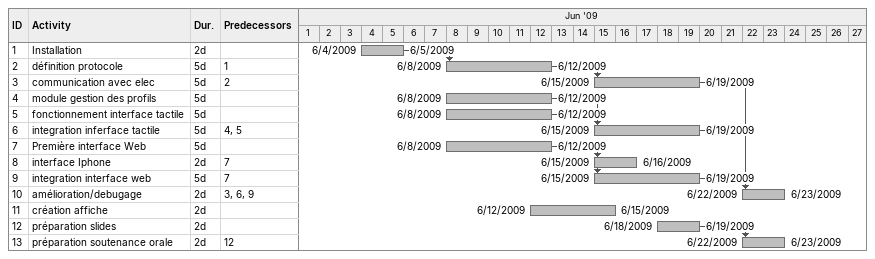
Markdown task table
| ID | Task | Duration | Start | Finish | Predecessors |
|---|---|---|---|---|---|
| 1 | Installation | 2d | 2009-06-04 | 2009-06-05 |  |
| 2 | définition protocole | 5d | 2009-06-08 | 2009-06-12 | 1 |
| 3 | communication avec elec | 5d | 2009-06-15 | 2009-06-19 | 2 |
| 4 | module gestion des profils | 5d | 2009-06-08 | 2009-06-12 |  |
| 5 | fonctionnement interface tactile | 5d | 2009-06-08 | 2009-06-12 |  |
| 6 | integration inferface tactile | 5d | 2009-06-15 | 2009-06-19 | 4, 5 |
| 7 | Première interface Web | 5d | 2009-06-08 | 2009-06-12 |  |
| 8 | interface Iphone | 2d | 2009-06-15 | 2009-06-16 | 7 |
| 9 | integration interface web | 5d | 2009-06-15 | 2009-06-19 | 7 |
| 10 | amélioration/debugage | 2d | 2009-06-22 | 2009-06-23 | 3, 6, 9 |
| 11 | création affiche | 2d | 2009-06-12 | 2009-06-15 |  |
| 12 | préparation slides | 2d | 2009-06-18 | 2009-06-19 |  |
| 13 | préparation soutenance orale | 2d | 2009-06-22 | 2009-06-23 | 12 |
